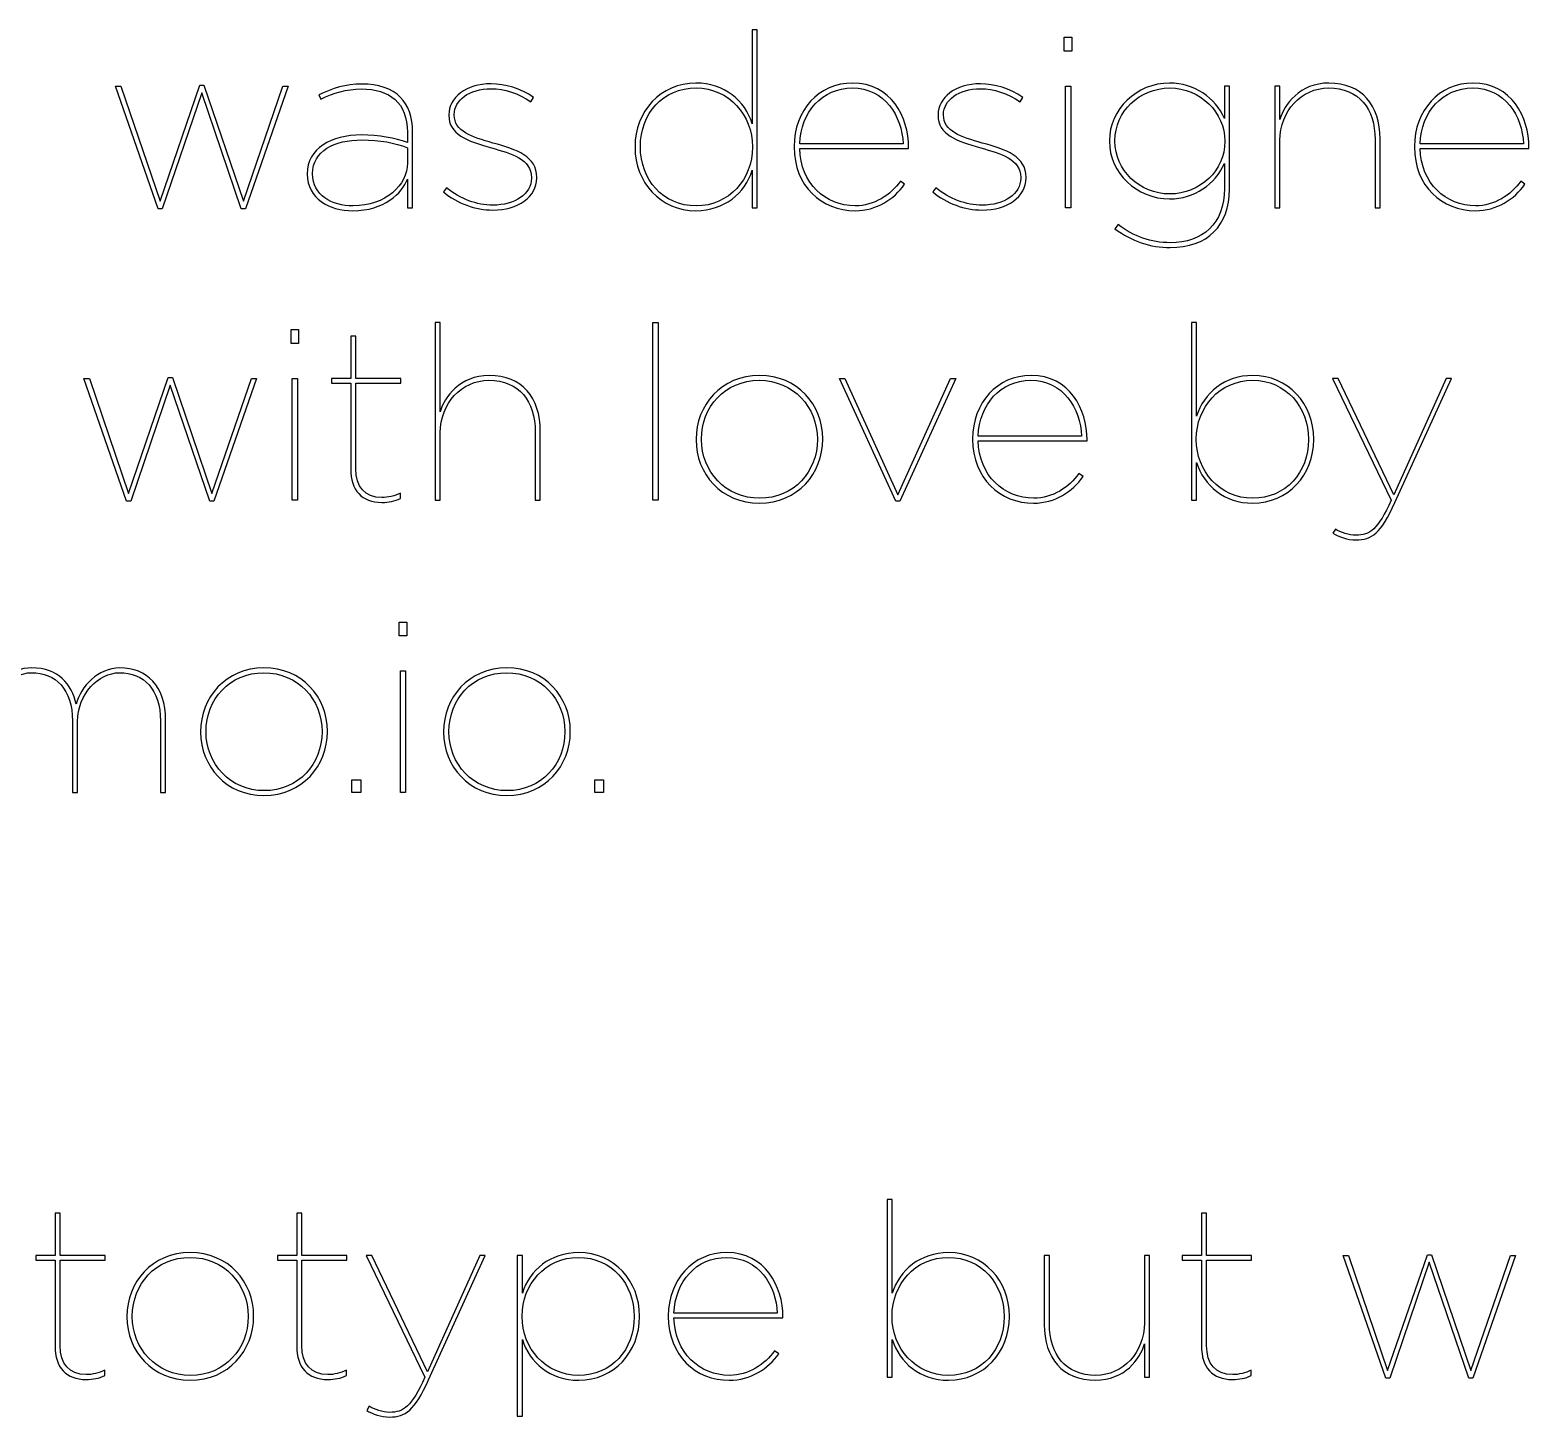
# Model space of a CAD drawing. Extents: x 23 to 691, y -846 to -23.
# Drawn here: x 634.25 to 662.47, y -442.18 to -416.07 of the extents above; entities that cross this region are included whole.
import ezdxf

# ---------------------------------------------------------------- set-up
doc = ezdxf.new("R2010")
doc.units = 0
doc.header["$MEASUREMENT"] = 0
doc.layers.add('ENGRAVE', color=7, linetype='CONTINUOUS')

# ---------------------------------------------------------------- blocks, each defined once
blk = doc.blocks.new('BLOCK_174')
at = {"layer": 'ENGRAVE', "color": 6}
for points in [[(653.722, -416.204), (653.865, -416.204), (653.865, -416.465), (653.722, -416.465), (653.722, -416.204)], [(635.864, -417.121), (635.965, -417.121), (636.703, -419.286), (637.451, -417.108), (637.529, -417.108), (638.272, -419.286), (639.015, -417.121), (639.111, -417.121), (638.309, -419.433), (638.23, -419.433), (637.488, -417.25), (636.745, -419.433), (636.667, -419.433), (635.864, -417.121)], [(653.745, -417.121), (653.842, -417.121), (653.842, -419.414), (653.745, -419.414), (653.745, -417.121)], [(639.169, -421.707), (639.311, -421.707), (639.311, -421.969), (639.169, -421.969), (639.169, -421.707)], [(645.979, -421.57), (646.075, -421.57), (646.075, -424.918), (645.979, -424.918), (645.979, -421.57)], [(635.271, -422.625), (635.372, -422.625), (636.11, -424.789), (636.858, -422.611), (636.935, -422.611), (637.679, -424.789), (638.422, -422.625), (638.518, -422.625), (637.715, -424.936), (637.637, -424.936), (636.894, -422.753), (636.151, -424.936), (636.073, -424.936), (635.271, -422.625)], [(639.192, -422.625), (639.288, -422.625), (639.288, -424.918), (639.192, -424.918), (639.192, -422.625)], [(649.488, -422.625), (649.593, -422.625), (650.588, -424.817), (651.579, -422.625), (651.68, -422.625), (650.625, -424.936), (650.552, -424.936), (649.488, -422.625)], [(641.205, -427.211), (641.347, -427.211), (641.347, -427.472), (641.205, -427.472), (641.205, -427.211)], [(641.228, -428.128), (641.324, -428.128), (641.324, -430.421), (641.228, -430.421), (641.228, -428.128)], [(640.315, -430.183), (640.48, -430.183), (640.48, -430.421), (640.315, -430.421), (640.315, -430.183)], [(644.887, -430.183), (645.052, -430.183), (645.052, -430.421), (644.887, -430.421), (644.887, -430.183)], [(658.968, -439.135), (659.069, -439.135), (659.807, -441.299), (660.555, -439.121), (660.633, -439.121), (661.376, -441.299), (662.119, -439.135), (662.215, -439.135), (661.413, -441.446), (661.334, -441.446), (660.592, -439.263), (659.848, -441.446), (659.771, -441.446), (658.968, -439.135)]]:
    blk.add_lwpolyline(points, dxfattribs=at)
for points, knots in [([(645.642, -418.272), (645.642, -418.272), (645.642, -418.263), (645.642, -418.263), (645.642, -417.598), (646.124, -417.066), (646.788, -417.066), (647.32, -417.066), (647.715, -417.397), (647.848, -417.832), (647.848, -417.832), (647.848, -416.066), (647.848, -416.066), (647.848, -416.066), (647.944, -416.066), (647.944, -416.066), (647.944, -416.066), (647.944, -419.414), (647.944, -419.414), (647.944, -419.414), (647.848, -419.414), (647.848, -419.414), (647.848, -419.414), (647.848, -418.704), (647.848, -418.704), (647.715, -419.139), (647.32, -419.469), (646.788, -419.469), (646.124, -419.469), (645.642, -418.938), (645.642, -418.272)], [0, 0, 0, 0, 1, 1, 1, 2, 2, 2, 3, 3, 3, 4, 4, 4, 5, 5, 5, 6, 6, 6, 7, 7, 7, 8, 8, 8, 9, 9, 9, 10, 10, 10, 10]), ([(639.473, -418.782), (639.473, -418.782), (639.473, -418.773), (639.473, -418.773), (639.473, -418.291), (639.923, -418.043), (640.496, -418.043), (640.817, -418.043), (641.129, -418.103), (641.358, -418.185), (641.358, -418.185), (641.358, -417.993), (641.358, -417.993), (641.358, -417.438), (641.028, -417.176), (640.491, -417.176), (640.207, -417.176), (639.969, -417.254), (639.73, -417.369), (639.73, -417.369), (639.694, -417.286), (639.694, -417.286), (639.946, -417.163), (640.198, -417.084), (640.496, -417.084), (640.813, -417.084), (641.06, -417.167), (641.23, -417.337), (641.372, -417.479), (641.455, -417.704), (641.455, -417.988), (641.455, -417.988), (641.455, -419.414), (641.455, -419.414), (641.455, -419.414), (641.358, -419.414), (641.358, -419.414), (641.358, -419.414), (641.358, -418.873), (641.358, -418.873), (641.262, -419.139), (640.918, -419.469), (640.331, -419.469), (639.882, -419.469), (639.473, -419.236), (639.473, -418.782)], [0, 0, 0, 0, 1, 1, 1, 2, 2, 2, 3, 3, 3, 4, 4, 4, 5, 5, 5, 6, 6, 6, 7, 7, 7, 8, 8, 8, 9, 9, 9, 10, 10, 10, 11, 11, 11, 12, 12, 12, 13, 13, 13, 14, 14, 14, 15, 15, 15, 15]), ([(642.037, -419.116), (642.037, -419.116), (642.097, -419.039), (642.097, -419.039), (642.349, -419.249), (642.67, -419.364), (642.968, -419.364), (643.381, -419.364), (643.693, -419.153), (643.693, -418.855), (643.693, -418.855), (643.693, -418.846), (643.693, -418.846), (643.693, -418.493), (643.312, -418.392), (642.941, -418.286), (642.473, -418.153), (642.138, -418.034), (642.138, -417.671), (642.138, -417.671), (642.138, -417.663), (642.138, -417.663), (642.138, -417.341), (642.454, -417.08), (642.936, -417.08), (643.193, -417.08), (643.491, -417.167), (643.734, -417.337), (643.734, -417.337), (643.679, -417.419), (643.679, -417.419), (643.454, -417.259), (643.179, -417.172), (642.936, -417.172), (642.519, -417.172), (642.239, -417.387), (642.239, -417.658), (642.239, -417.658), (642.239, -417.667), (642.239, -417.667), (642.239, -417.97), (642.569, -418.084), (642.968, -418.194), (643.422, -418.318), (643.794, -418.447), (643.794, -418.841), (643.794, -418.841), (643.794, -418.85), (643.794, -418.85), (643.794, -419.208), (643.44, -419.456), (642.964, -419.456), (642.643, -419.456), (642.294, -419.332), (642.037, -419.116)], [0, 0, 0, 0, 1, 1, 1, 2, 2, 2, 3, 3, 3, 4, 4, 4, 5, 5, 5, 6, 6, 6, 7, 7, 7, 8, 8, 8, 9, 9, 9, 10, 10, 10, 11, 11, 11, 12, 12, 12, 13, 13, 13, 14, 14, 14, 15, 15, 15, 16, 16, 16, 17, 17, 17, 18, 18, 18, 18]), ([(647.852, -418.272), (647.852, -418.272), (647.852, -418.263), (647.852, -418.263), (647.852, -417.671), (647.412, -417.158), (646.793, -417.158), (646.165, -417.158), (645.743, -417.644), (645.743, -418.259), (645.743, -418.259), (645.743, -418.268), (645.743, -418.268), (645.743, -418.878), (646.165, -419.378), (646.793, -419.378), (647.417, -419.378), (647.852, -418.869), (647.852, -418.272)], [0, 0, 0, 0, 1, 1, 1, 2, 2, 2, 3, 3, 3, 4, 4, 4, 5, 5, 5, 6, 6, 6, 6]), ([(648.636, -418.268), (648.636, -418.268), (648.636, -418.259), (648.636, -418.259), (648.636, -417.58), (649.1, -417.066), (649.737, -417.066), (650.462, -417.066), (650.792, -417.704), (650.792, -418.277), (650.792, -418.277), (650.792, -418.295), (650.792, -418.295), (650.792, -418.295), (648.742, -418.295), (648.742, -418.295), (648.76, -418.956), (649.223, -419.378), (649.788, -419.378), (650.141, -419.378), (650.453, -419.171), (650.636, -418.914), (650.636, -418.914), (650.714, -418.97), (650.714, -418.97), (650.517, -419.254), (650.187, -419.469), (649.783, -419.469), (649.155, -419.469), (648.636, -419.006), (648.636, -418.268)], [0, 0, 0, 0, 1, 1, 1, 2, 2, 2, 3, 3, 3, 4, 4, 4, 5, 5, 5, 6, 6, 6, 7, 7, 7, 8, 8, 8, 9, 9, 9, 10, 10, 10, 10]), ([(650.687, -418.208), (650.668, -417.685), (650.338, -417.158), (649.733, -417.158), (649.164, -417.158), (648.765, -417.607), (648.742, -418.208), (648.742, -418.208), (650.687, -418.208), (650.687, -418.208)], [0, 0, 0, 0, 1, 1, 1, 2, 2, 2, 3, 3, 3, 3]), ([(651.246, -419.116), (651.246, -419.116), (651.306, -419.039), (651.306, -419.039), (651.558, -419.249), (651.879, -419.364), (652.177, -419.364), (652.59, -419.364), (652.902, -419.153), (652.902, -418.855), (652.902, -418.855), (652.902, -418.846), (652.902, -418.846), (652.902, -418.493), (652.521, -418.392), (652.149, -418.286), (651.681, -418.153), (651.347, -418.034), (651.347, -417.671), (651.347, -417.671), (651.347, -417.663), (651.347, -417.663), (651.347, -417.341), (651.663, -417.08), (652.145, -417.08), (652.402, -417.08), (652.7, -417.167), (652.943, -417.337), (652.943, -417.337), (652.888, -417.419), (652.888, -417.419), (652.663, -417.259), (652.388, -417.172), (652.145, -417.172), (651.728, -417.172), (651.448, -417.387), (651.448, -417.658), (651.448, -417.658), (651.448, -417.667), (651.448, -417.667), (651.448, -417.97), (651.778, -418.084), (652.177, -418.194), (652.631, -418.318), (653.002, -418.447), (653.002, -418.841), (653.002, -418.841), (653.002, -418.85), (653.002, -418.85), (653.002, -419.208), (652.649, -419.456), (652.172, -419.456), (651.851, -419.456), (651.503, -419.332), (651.246, -419.116)], [0, 0, 0, 0, 1, 1, 1, 2, 2, 2, 3, 3, 3, 4, 4, 4, 5, 5, 5, 6, 6, 6, 7, 7, 7, 8, 8, 8, 9, 9, 9, 10, 10, 10, 11, 11, 11, 12, 12, 12, 13, 13, 13, 14, 14, 14, 15, 15, 15, 16, 16, 16, 17, 17, 17, 18, 18, 18, 18]), ([(654.676, -419.809), (654.676, -419.809), (654.736, -419.731), (654.736, -419.731), (655.029, -419.956), (655.351, -420.07), (655.717, -420.07), (656.327, -420.07), (656.735, -419.722), (656.735, -419.047), (656.735, -419.047), (656.735, -418.58), (656.735, -418.58), (656.566, -418.97), (656.171, -419.245), (655.704, -419.245), (655.08, -419.245), (654.571, -418.759), (654.571, -418.162), (654.571, -418.162), (654.571, -418.153), (654.571, -418.153), (654.571, -417.557), (655.08, -417.066), (655.704, -417.066), (656.171, -417.066), (656.566, -417.341), (656.735, -417.731), (656.735, -417.731), (656.735, -417.121), (656.735, -417.121), (656.735, -417.121), (656.832, -417.121), (656.832, -417.121), (656.832, -417.121), (656.832, -419.066), (656.832, -419.066), (656.832, -419.41), (656.726, -419.681), (656.538, -419.868), (656.346, -420.061), (656.057, -420.162), (655.717, -420.162), (655.332, -420.162), (654.993, -420.043), (654.676, -419.809)], [0, 0, 0, 0, 1, 1, 1, 2, 2, 2, 3, 3, 3, 4, 4, 4, 5, 5, 5, 6, 6, 6, 7, 7, 7, 8, 8, 8, 9, 9, 9, 10, 10, 10, 11, 11, 11, 12, 12, 12, 13, 13, 13, 14, 14, 14, 15, 15, 15, 15]), ([(656.745, -418.167), (656.745, -418.167), (656.745, -418.158), (656.745, -418.158), (656.745, -417.621), (656.281, -417.158), (655.708, -417.158), (655.135, -417.158), (654.676, -417.603), (654.676, -418.149), (654.676, -418.149), (654.676, -418.158), (654.676, -418.158), (654.676, -418.704), (655.135, -419.153), (655.708, -419.153), (656.281, -419.153), (656.745, -418.704), (656.745, -418.167)], [0, 0, 0, 0, 1, 1, 1, 2, 2, 2, 3, 3, 3, 4, 4, 4, 5, 5, 5, 6, 6, 6, 6]), ([(657.685, -417.121), (657.685, -417.121), (657.781, -417.121), (657.781, -417.121), (657.781, -417.121), (657.781, -417.75), (657.781, -417.75), (657.855, -417.47), (658.157, -417.066), (658.703, -417.066), (659.322, -417.066), (659.666, -417.484), (659.666, -418.117), (659.666, -418.117), (659.666, -419.414), (659.666, -419.414), (659.666, -419.414), (659.57, -419.414), (659.57, -419.414), (659.57, -419.414), (659.57, -418.126), (659.57, -418.126), (659.57, -417.552), (659.272, -417.158), (658.694, -417.158), (658.185, -417.158), (657.781, -417.594), (657.781, -418.144), (657.781, -418.144), (657.781, -419.414), (657.781, -419.414), (657.781, -419.414), (657.685, -419.414), (657.685, -419.414), (657.685, -419.414), (657.685, -417.121), (657.685, -417.121)], [0, 0, 0, 0, 1, 1, 1, 2, 2, 2, 3, 3, 3, 4, 4, 4, 5, 5, 5, 6, 6, 6, 7, 7, 7, 8, 8, 8, 9, 9, 9, 10, 10, 10, 11, 11, 11, 12, 12, 12, 12]), ([(660.313, -418.268), (660.313, -418.268), (660.313, -418.259), (660.313, -418.259), (660.313, -417.58), (660.776, -417.066), (661.414, -417.066), (662.138, -417.066), (662.468, -417.704), (662.468, -418.277), (662.468, -418.277), (662.468, -418.295), (662.468, -418.295), (662.468, -418.295), (660.418, -418.295), (660.418, -418.295), (660.437, -418.956), (660.9, -419.378), (661.464, -419.378), (661.817, -419.378), (662.129, -419.171), (662.312, -418.914), (662.312, -418.914), (662.391, -418.97), (662.391, -418.97), (662.193, -419.254), (661.863, -419.469), (661.459, -419.469), (660.831, -419.469), (660.313, -419.006), (660.313, -418.268)], [0, 0, 0, 0, 1, 1, 1, 2, 2, 2, 3, 3, 3, 4, 4, 4, 5, 5, 5, 6, 6, 6, 7, 7, 7, 8, 8, 8, 9, 9, 9, 10, 10, 10, 10]), ([(662.363, -418.208), (662.345, -417.685), (662.014, -417.158), (661.409, -417.158), (660.84, -417.158), (660.441, -417.607), (660.418, -418.208), (660.418, -418.208), (662.363, -418.208), (662.363, -418.208)], [0, 0, 0, 0, 1, 1, 1, 2, 2, 2, 3, 3, 3, 3]), ([(641.358, -418.575), (641.358, -418.575), (641.358, -418.282), (641.358, -418.282), (641.115, -418.19), (640.849, -418.135), (640.501, -418.135), (639.983, -418.135), (639.574, -418.346), (639.574, -418.768), (639.574, -418.768), (639.574, -418.777), (639.574, -418.777), (639.574, -419.18), (639.932, -419.378), (640.336, -419.378), (640.95, -419.378), (641.358, -418.983), (641.358, -418.575)], [0, 0, 0, 0, 1, 1, 1, 2, 2, 2, 3, 3, 3, 4, 4, 4, 5, 5, 5, 6, 6, 6, 6]), ([(641.879, -421.57), (641.879, -421.57), (641.976, -421.57), (641.976, -421.57), (641.976, -421.57), (641.976, -423.253), (641.976, -423.253), (642.049, -422.973), (642.351, -422.57), (642.897, -422.57), (643.517, -422.57), (643.86, -422.987), (643.86, -423.62), (643.86, -423.62), (643.86, -424.918), (643.86, -424.918), (643.86, -424.918), (643.764, -424.918), (643.764, -424.918), (643.764, -424.918), (643.764, -423.629), (643.764, -423.629), (643.764, -423.055), (643.466, -422.661), (642.888, -422.661), (642.379, -422.661), (641.976, -423.097), (641.976, -423.647), (641.976, -423.647), (641.976, -424.918), (641.976, -424.918), (641.976, -424.918), (641.879, -424.918), (641.879, -424.918), (641.879, -424.918), (641.879, -421.57), (641.879, -421.57)], [0, 0, 0, 0, 1, 1, 1, 2, 2, 2, 3, 3, 3, 4, 4, 4, 5, 5, 5, 6, 6, 6, 7, 7, 7, 8, 8, 8, 9, 9, 9, 10, 10, 10, 11, 11, 11, 12, 12, 12, 12]), ([(656.211, -424.207), (656.211, -424.207), (656.211, -424.918), (656.211, -424.918), (656.211, -424.918), (656.114, -424.918), (656.114, -424.918), (656.114, -424.918), (656.114, -421.57), (656.114, -421.57), (656.114, -421.57), (656.211, -421.57), (656.211, -421.57), (656.211, -421.57), (656.211, -423.336), (656.211, -423.336), (656.344, -422.9), (656.738, -422.57), (657.27, -422.57), (657.935, -422.57), (658.417, -423.102), (658.417, -423.767), (658.417, -423.767), (658.417, -423.776), (658.417, -423.776), (658.417, -424.441), (657.935, -424.973), (657.27, -424.973), (656.738, -424.973), (656.344, -424.643), (656.211, -424.207)], [0, 0, 0, 0, 1, 1, 1, 2, 2, 2, 3, 3, 3, 4, 4, 4, 5, 5, 5, 6, 6, 6, 7, 7, 7, 8, 8, 8, 9, 9, 9, 10, 10, 10, 10]), ([(640.292, -424.331), (640.292, -424.331), (640.292, -422.712), (640.292, -422.712), (640.292, -422.712), (639.93, -422.712), (639.93, -422.712), (639.93, -422.712), (639.93, -422.625), (639.93, -422.625), (639.93, -422.625), (640.292, -422.625), (640.292, -422.625), (640.292, -422.625), (640.292, -421.831), (640.292, -421.831), (640.292, -421.831), (640.389, -421.831), (640.389, -421.831), (640.389, -421.831), (640.389, -422.625), (640.389, -422.625), (640.389, -422.625), (641.237, -422.625), (641.237, -422.625), (641.237, -422.625), (641.237, -422.712), (641.237, -422.712), (641.237, -422.712), (640.389, -422.712), (640.389, -422.712), (640.389, -422.712), (640.389, -424.322), (640.389, -424.322), (640.389, -424.665), (640.554, -424.867), (640.879, -424.867), (640.994, -424.867), (641.118, -424.84), (641.228, -424.785), (641.228, -424.785), (641.228, -424.886), (641.228, -424.886), (641.118, -424.936), (640.999, -424.959), (640.879, -424.959), (640.499, -424.959), (640.292, -424.73), (640.292, -424.331)], [0, 0, 0, 0, 1, 1, 1, 2, 2, 2, 3, 3, 3, 4, 4, 4, 5, 5, 5, 6, 6, 6, 7, 7, 7, 8, 8, 8, 9, 9, 9, 10, 10, 10, 11, 11, 11, 12, 12, 12, 13, 13, 13, 14, 14, 14, 15, 15, 15, 16, 16, 16, 16]), ([(646.791, -423.78), (646.791, -423.78), (646.791, -423.771), (646.791, -423.771), (646.791, -423.129), (647.263, -422.57), (647.983, -422.57), (648.699, -422.57), (649.176, -423.12), (649.176, -423.762), (649.176, -423.762), (649.176, -423.771), (649.176, -423.771), (649.176, -424.413), (648.703, -424.973), (647.983, -424.973), (647.268, -424.973), (646.791, -424.423), (646.791, -423.78)], [0, 0, 0, 0, 1, 1, 1, 2, 2, 2, 3, 3, 3, 4, 4, 4, 5, 5, 5, 6, 6, 6, 6]), ([(651.996, -423.771), (651.996, -423.771), (651.996, -423.762), (651.996, -423.762), (651.996, -423.083), (652.459, -422.57), (653.097, -422.57), (653.821, -422.57), (654.152, -423.207), (654.152, -423.78), (654.152, -423.78), (654.152, -423.799), (654.152, -423.799), (654.152, -423.799), (652.101, -423.799), (652.101, -423.799), (652.12, -424.459), (652.583, -424.881), (653.147, -424.881), (653.501, -424.881), (653.812, -424.675), (653.996, -424.418), (653.996, -424.418), (654.074, -424.473), (654.074, -424.473), (653.876, -424.757), (653.546, -424.973), (653.143, -424.973), (652.514, -424.973), (651.996, -424.51), (651.996, -423.771)], [0, 0, 0, 0, 1, 1, 1, 2, 2, 2, 3, 3, 3, 4, 4, 4, 5, 5, 5, 6, 6, 6, 7, 7, 7, 8, 8, 8, 9, 9, 9, 10, 10, 10, 10]), ([(660.907, -422.625), (660.907, -422.625), (661.008, -422.625), (661.008, -422.625), (661.008, -422.625), (659.944, -424.963), (659.944, -424.963), (659.678, -425.55), (659.508, -425.665), (659.21, -425.665), (659.05, -425.665), (658.885, -425.606), (658.779, -425.541), (658.779, -425.541), (658.825, -425.464), (658.825, -425.464), (658.926, -425.523), (659.082, -425.578), (659.21, -425.578), (659.476, -425.578), (659.623, -425.468), (659.875, -424.918), (659.875, -424.918), (658.77, -422.625), (658.77, -422.625), (658.77, -422.625), (658.875, -422.625), (658.875, -422.625), (658.875, -422.625), (659.921, -424.817), (659.921, -424.817), (659.921, -424.817), (660.907, -422.625), (660.907, -422.625)], [0, 0, 0, 0, 1, 1, 1, 2, 2, 2, 3, 3, 3, 4, 4, 4, 5, 5, 5, 6, 6, 6, 7, 7, 7, 8, 8, 8, 9, 9, 9, 10, 10, 10, 11, 11, 11, 11]), ([(649.075, -423.776), (649.075, -423.776), (649.075, -423.767), (649.075, -423.767), (649.075, -423.166), (648.621, -422.661), (647.979, -422.661), (647.332, -422.661), (646.892, -423.166), (646.892, -423.767), (646.892, -423.767), (646.892, -423.776), (646.892, -423.776), (646.892, -424.376), (647.346, -424.881), (647.988, -424.881), (648.634, -424.881), (649.075, -424.376), (649.075, -423.776)], [0, 0, 0, 0, 1, 1, 1, 2, 2, 2, 3, 3, 3, 4, 4, 4, 5, 5, 5, 6, 6, 6, 6]), ([(654.046, -423.711), (654.028, -423.189), (653.698, -422.661), (653.092, -422.661), (652.523, -422.661), (652.125, -423.111), (652.101, -423.711), (652.101, -423.711), (654.046, -423.711), (654.046, -423.711)], [0, 0, 0, 0, 1, 1, 1, 2, 2, 2, 3, 3, 3, 3]), ([(658.316, -423.78), (658.316, -423.78), (658.316, -423.771), (658.316, -423.771), (658.316, -423.161), (657.894, -422.661), (657.266, -422.661), (656.642, -422.661), (656.206, -423.171), (656.206, -423.767), (656.206, -423.767), (656.206, -423.776), (656.206, -423.776), (656.206, -424.367), (656.646, -424.881), (657.266, -424.881), (657.894, -424.881), (658.316, -424.395), (658.316, -423.78)], [0, 0, 0, 0, 1, 1, 1, 2, 2, 2, 3, 3, 3, 4, 4, 4, 5, 5, 5, 6, 6, 6, 6]), ([(633.399, -428.128), (633.399, -428.128), (633.496, -428.128), (633.496, -428.128), (633.496, -428.128), (633.496, -428.715), (633.496, -428.715), (633.564, -428.422), (633.876, -428.073), (634.289, -428.073), (634.789, -428.073), (635.041, -428.385), (635.124, -428.756), (635.211, -428.426), (635.532, -428.073), (635.945, -428.073), (636.453, -428.073), (636.807, -428.412), (636.807, -429.064), (636.807, -429.064), (636.807, -430.421), (636.807, -430.421), (636.807, -430.421), (636.71, -430.421), (636.71, -430.421), (636.71, -430.421), (636.71, -429.073), (636.71, -429.073), (636.71, -428.477), (636.394, -428.165), (635.94, -428.165), (635.545, -428.165), (635.151, -428.559), (635.151, -429.082), (635.151, -429.082), (635.151, -430.421), (635.151, -430.421), (635.151, -430.421), (635.055, -430.421), (635.055, -430.421), (635.055, -430.421), (635.055, -429.073), (635.055, -429.073), (635.055, -428.477), (634.738, -428.165), (634.284, -428.165), (633.89, -428.165), (633.496, -428.559), (633.496, -429.082), (633.496, -429.082), (633.496, -430.421), (633.496, -430.421), (633.496, -430.421), (633.399, -430.421), (633.399, -430.421), (633.399, -430.421), (633.399, -428.128), (633.399, -428.128)], [0, 0, 0, 0, 1, 1, 1, 2, 2, 2, 3, 3, 3, 4, 4, 4, 5, 5, 5, 6, 6, 6, 7, 7, 7, 8, 8, 8, 9, 9, 9, 10, 10, 10, 11, 11, 11, 12, 12, 12, 13, 13, 13, 14, 14, 14, 15, 15, 15, 16, 16, 16, 17, 17, 17, 18, 18, 18, 19, 19, 19, 19]), ([(637.467, -429.284), (637.467, -429.284), (637.467, -429.275), (637.467, -429.275), (637.467, -428.632), (637.939, -428.073), (638.659, -428.073), (639.375, -428.073), (639.852, -428.623), (639.852, -429.265), (639.852, -429.265), (639.852, -429.275), (639.852, -429.275), (639.852, -429.917), (639.379, -430.476), (638.659, -430.476), (637.944, -430.476), (637.467, -429.926), (637.467, -429.284)], [0, 0, 0, 0, 1, 1, 1, 2, 2, 2, 3, 3, 3, 4, 4, 4, 5, 5, 5, 6, 6, 6, 6]), ([(639.751, -429.279), (639.751, -429.279), (639.751, -429.27), (639.751, -429.27), (639.751, -428.669), (639.297, -428.165), (638.655, -428.165), (638.008, -428.165), (637.568, -428.669), (637.568, -429.27), (637.568, -429.27), (637.568, -429.279), (637.568, -429.279), (637.568, -429.88), (638.022, -430.385), (638.664, -430.385), (639.311, -430.385), (639.751, -429.88), (639.751, -429.279)], [0, 0, 0, 0, 1, 1, 1, 2, 2, 2, 3, 3, 3, 4, 4, 4, 5, 5, 5, 6, 6, 6, 6]), ([(642.039, -429.284), (642.039, -429.284), (642.039, -429.275), (642.039, -429.275), (642.039, -428.632), (642.512, -428.073), (643.232, -428.073), (643.947, -428.073), (644.424, -428.623), (644.424, -429.265), (644.424, -429.265), (644.424, -429.275), (644.424, -429.275), (644.424, -429.917), (643.952, -430.476), (643.232, -430.476), (642.516, -430.476), (642.039, -429.926), (642.039, -429.284)], [0, 0, 0, 0, 1, 1, 1, 2, 2, 2, 3, 3, 3, 4, 4, 4, 5, 5, 5, 6, 6, 6, 6]), ([(644.323, -429.279), (644.323, -429.279), (644.323, -429.27), (644.323, -429.27), (644.323, -428.669), (643.869, -428.165), (643.227, -428.165), (642.581, -428.165), (642.14, -428.669), (642.14, -429.27), (642.14, -429.27), (642.14, -429.279), (642.14, -429.279), (642.14, -429.88), (642.594, -430.385), (643.236, -430.385), (643.883, -430.385), (644.323, -429.88), (644.323, -429.279)], [0, 0, 0, 0, 1, 1, 1, 2, 2, 2, 3, 3, 3, 4, 4, 4, 5, 5, 5, 6, 6, 6, 6]), ([(650.484, -440.717), (650.484, -440.717), (650.484, -441.428), (650.484, -441.428), (650.484, -441.428), (650.388, -441.428), (650.388, -441.428), (650.388, -441.428), (650.388, -438.08), (650.388, -438.08), (650.388, -438.08), (650.484, -438.08), (650.484, -438.08), (650.484, -438.08), (650.484, -439.846), (650.484, -439.846), (650.617, -439.41), (651.011, -439.08), (651.543, -439.08), (652.208, -439.08), (652.69, -439.612), (652.69, -440.277), (652.69, -440.277), (652.69, -440.286), (652.69, -440.286), (652.69, -440.951), (652.208, -441.483), (651.543, -441.483), (651.011, -441.483), (650.617, -441.153), (650.484, -440.717)], [0, 0, 0, 0, 1, 1, 1, 2, 2, 2, 3, 3, 3, 4, 4, 4, 5, 5, 5, 6, 6, 6, 7, 7, 7, 8, 8, 8, 9, 9, 9, 10, 10, 10, 10]), ([(634.726, -440.841), (634.726, -440.841), (634.726, -439.222), (634.726, -439.222), (634.726, -439.222), (634.364, -439.222), (634.364, -439.222), (634.364, -439.222), (634.364, -439.135), (634.364, -439.135), (634.364, -439.135), (634.726, -439.135), (634.726, -439.135), (634.726, -439.135), (634.726, -438.341), (634.726, -438.341), (634.726, -438.341), (634.823, -438.341), (634.823, -438.341), (634.823, -438.341), (634.823, -439.135), (634.823, -439.135), (634.823, -439.135), (635.671, -439.135), (635.671, -439.135), (635.671, -439.135), (635.671, -439.222), (635.671, -439.222), (635.671, -439.222), (634.823, -439.222), (634.823, -439.222), (634.823, -439.222), (634.823, -440.831), (634.823, -440.831), (634.823, -441.176), (634.988, -441.377), (635.314, -441.377), (635.428, -441.377), (635.552, -441.35), (635.662, -441.295), (635.662, -441.295), (635.662, -441.396), (635.662, -441.396), (635.552, -441.446), (635.433, -441.469), (635.314, -441.469), (634.933, -441.469), (634.726, -441.24), (634.726, -440.841)], [0, 0, 0, 0, 1, 1, 1, 2, 2, 2, 3, 3, 3, 4, 4, 4, 5, 5, 5, 6, 6, 6, 7, 7, 7, 8, 8, 8, 9, 9, 9, 10, 10, 10, 11, 11, 11, 12, 12, 12, 13, 13, 13, 14, 14, 14, 15, 15, 15, 16, 16, 16, 16]), ([(639.276, -440.841), (639.276, -440.841), (639.276, -439.222), (639.276, -439.222), (639.276, -439.222), (638.914, -439.222), (638.914, -439.222), (638.914, -439.222), (638.914, -439.135), (638.914, -439.135), (638.914, -439.135), (639.276, -439.135), (639.276, -439.135), (639.276, -439.135), (639.276, -438.341), (639.276, -438.341), (639.276, -438.341), (639.372, -438.341), (639.372, -438.341), (639.372, -438.341), (639.372, -439.135), (639.372, -439.135), (639.372, -439.135), (640.221, -439.135), (640.221, -439.135), (640.221, -439.135), (640.221, -439.222), (640.221, -439.222), (640.221, -439.222), (639.372, -439.222), (639.372, -439.222), (639.372, -439.222), (639.372, -440.831), (639.372, -440.831), (639.372, -441.176), (639.537, -441.377), (639.863, -441.377), (639.977, -441.377), (640.101, -441.35), (640.211, -441.295), (640.211, -441.295), (640.211, -441.396), (640.211, -441.396), (640.101, -441.446), (639.982, -441.469), (639.863, -441.469), (639.482, -441.469), (639.276, -441.24), (639.276, -440.841)], [0, 0, 0, 0, 1, 1, 1, 2, 2, 2, 3, 3, 3, 4, 4, 4, 5, 5, 5, 6, 6, 6, 7, 7, 7, 8, 8, 8, 9, 9, 9, 10, 10, 10, 11, 11, 11, 12, 12, 12, 13, 13, 13, 14, 14, 14, 15, 15, 15, 16, 16, 16, 16]), ([(656.304, -440.841), (656.304, -440.841), (656.304, -439.222), (656.304, -439.222), (656.304, -439.222), (655.941, -439.222), (655.941, -439.222), (655.941, -439.222), (655.941, -439.135), (655.941, -439.135), (655.941, -439.135), (656.304, -439.135), (656.304, -439.135), (656.304, -439.135), (656.304, -438.341), (656.304, -438.341), (656.304, -438.341), (656.4, -438.341), (656.4, -438.341), (656.4, -438.341), (656.4, -439.135), (656.4, -439.135), (656.4, -439.135), (657.248, -439.135), (657.248, -439.135), (657.248, -439.135), (657.248, -439.222), (657.248, -439.222), (657.248, -439.222), (656.4, -439.222), (656.4, -439.222), (656.4, -439.222), (656.4, -440.831), (656.4, -440.831), (656.4, -441.176), (656.565, -441.377), (656.891, -441.377), (657.005, -441.377), (657.129, -441.35), (657.239, -441.295), (657.239, -441.295), (657.239, -441.396), (657.239, -441.396), (657.129, -441.446), (657.01, -441.469), (656.891, -441.469), (656.51, -441.469), (656.304, -441.24), (656.304, -440.841)], [0, 0, 0, 0, 1, 1, 1, 2, 2, 2, 3, 3, 3, 4, 4, 4, 5, 5, 5, 6, 6, 6, 7, 7, 7, 8, 8, 8, 9, 9, 9, 10, 10, 10, 11, 11, 11, 12, 12, 12, 13, 13, 13, 14, 14, 14, 15, 15, 15, 16, 16, 16, 16]), ([(636.079, -440.291), (636.079, -440.291), (636.079, -440.281), (636.079, -440.281), (636.079, -439.639), (636.552, -439.08), (637.272, -439.08), (637.987, -439.08), (638.464, -439.63), (638.464, -440.272), (638.464, -440.272), (638.464, -440.281), (638.464, -440.281), (638.464, -440.923), (637.992, -441.483), (637.272, -441.483), (636.556, -441.483), (636.079, -440.933), (636.079, -440.291)], [0, 0, 0, 0, 1, 1, 1, 2, 2, 2, 3, 3, 3, 4, 4, 4, 5, 5, 5, 6, 6, 6, 6]), ([(638.363, -440.286), (638.363, -440.286), (638.363, -440.277), (638.363, -440.277), (638.363, -439.676), (637.909, -439.171), (637.267, -439.171), (636.621, -439.171), (636.18, -439.676), (636.18, -440.277), (636.18, -440.277), (636.18, -440.286), (636.18, -440.286), (636.18, -440.887), (636.634, -441.391), (637.276, -441.391), (637.923, -441.391), (638.363, -440.887), (638.363, -440.286)], [0, 0, 0, 0, 1, 1, 1, 2, 2, 2, 3, 3, 3, 4, 4, 4, 5, 5, 5, 6, 6, 6, 6]), ([(642.72, -439.135), (642.72, -439.135), (642.821, -439.135), (642.821, -439.135), (642.821, -439.135), (641.757, -441.474), (641.757, -441.474), (641.491, -442.061), (641.321, -442.175), (641.023, -442.175), (640.863, -442.175), (640.697, -442.116), (640.592, -442.052), (640.592, -442.052), (640.638, -441.974), (640.638, -441.974), (640.739, -442.033), (640.895, -442.088), (641.023, -442.088), (641.289, -442.088), (641.436, -441.978), (641.688, -441.428), (641.688, -441.428), (640.583, -439.135), (640.583, -439.135), (640.583, -439.135), (640.688, -439.135), (640.688, -439.135), (640.688, -439.135), (641.734, -441.327), (641.734, -441.327), (641.734, -441.327), (642.72, -439.135), (642.72, -439.135)], [0, 0, 0, 0, 1, 1, 1, 2, 2, 2, 3, 3, 3, 4, 4, 4, 5, 5, 5, 6, 6, 6, 7, 7, 7, 8, 8, 8, 9, 9, 9, 10, 10, 10, 11, 11, 11, 11]), ([(643.426, -439.135), (643.426, -439.135), (643.522, -439.135), (643.522, -439.135), (643.522, -439.135), (643.522, -439.846), (643.522, -439.846), (643.655, -439.41), (644.05, -439.08), (644.582, -439.08), (645.247, -439.08), (645.728, -439.612), (645.728, -440.277), (645.728, -440.277), (645.728, -440.286), (645.728, -440.286), (645.728, -440.951), (645.247, -441.483), (644.582, -441.483), (644.05, -441.483), (643.655, -441.153), (643.522, -440.717), (643.522, -440.717), (643.522, -442.162), (643.522, -442.162), (643.522, -442.162), (643.426, -442.162), (643.426, -442.162), (643.426, -442.162), (643.426, -439.135), (643.426, -439.135)], [0, 0, 0, 0, 1, 1, 1, 2, 2, 2, 3, 3, 3, 4, 4, 4, 5, 5, 5, 6, 6, 6, 7, 7, 7, 8, 8, 8, 9, 9, 9, 10, 10, 10, 10]), ([(645.627, -440.291), (645.627, -440.291), (645.627, -440.281), (645.627, -440.281), (645.627, -439.671), (645.205, -439.171), (644.577, -439.171), (643.953, -439.171), (643.518, -439.68), (643.518, -440.277), (643.518, -440.277), (643.518, -440.286), (643.518, -440.286), (643.518, -440.878), (643.958, -441.391), (644.577, -441.391), (645.205, -441.391), (645.627, -440.905), (645.627, -440.291)], [0, 0, 0, 0, 1, 1, 1, 2, 2, 2, 3, 3, 3, 4, 4, 4, 5, 5, 5, 6, 6, 6, 6]), ([(646.269, -440.281), (646.269, -440.281), (646.269, -440.272), (646.269, -440.272), (646.269, -439.593), (646.733, -439.08), (647.37, -439.08), (648.095, -439.08), (648.425, -439.717), (648.425, -440.291), (648.425, -440.291), (648.425, -440.309), (648.425, -440.309), (648.425, -440.309), (646.375, -440.309), (646.375, -440.309), (646.393, -440.969), (646.856, -441.391), (647.421, -441.391), (647.774, -441.391), (648.086, -441.185), (648.269, -440.928), (648.269, -440.928), (648.347, -440.983), (648.347, -440.983), (648.15, -441.267), (647.82, -441.483), (647.416, -441.483), (646.787, -441.483), (646.269, -441.02), (646.269, -440.281)], [0, 0, 0, 0, 1, 1, 1, 2, 2, 2, 3, 3, 3, 4, 4, 4, 5, 5, 5, 6, 6, 6, 7, 7, 7, 8, 8, 8, 9, 9, 9, 10, 10, 10, 10]), ([(648.319, -440.222), (648.301, -439.699), (647.971, -439.171), (647.365, -439.171), (646.797, -439.171), (646.398, -439.621), (646.375, -440.222), (646.375, -440.222), (648.319, -440.222), (648.319, -440.222)], [0, 0, 0, 0, 1, 1, 1, 2, 2, 2, 3, 3, 3, 3]), ([(652.589, -440.291), (652.589, -440.291), (652.589, -440.281), (652.589, -440.281), (652.589, -439.671), (652.167, -439.171), (651.539, -439.171), (650.915, -439.171), (650.479, -439.68), (650.479, -440.277), (650.479, -440.277), (650.479, -440.286), (650.479, -440.286), (650.479, -440.878), (650.919, -441.391), (651.539, -441.391), (652.167, -441.391), (652.589, -440.905), (652.589, -440.291)], [0, 0, 0, 0, 1, 1, 1, 2, 2, 2, 3, 3, 3, 4, 4, 4, 5, 5, 5, 6, 6, 6, 6]), ([(653.345, -440.433), (653.345, -440.433), (653.345, -439.135), (653.345, -439.135), (653.345, -439.135), (653.442, -439.135), (653.442, -439.135), (653.442, -439.135), (653.442, -440.424), (653.442, -440.424), (653.442, -440.997), (653.74, -441.391), (654.318, -441.391), (654.827, -441.391), (655.23, -440.956), (655.23, -440.405), (655.23, -440.405), (655.23, -439.135), (655.23, -439.135), (655.23, -439.135), (655.327, -439.135), (655.327, -439.135), (655.327, -439.135), (655.327, -441.428), (655.327, -441.428), (655.327, -441.428), (655.23, -441.428), (655.23, -441.428), (655.23, -441.428), (655.23, -440.799), (655.23, -440.799), (655.157, -441.08), (654.854, -441.483), (654.309, -441.483), (653.689, -441.483), (653.345, -441.066), (653.345, -440.433)], [0, 0, 0, 0, 1, 1, 1, 2, 2, 2, 3, 3, 3, 4, 4, 4, 5, 5, 5, 6, 6, 6, 7, 7, 7, 8, 8, 8, 9, 9, 9, 10, 10, 10, 11, 11, 11, 12, 12, 12, 12])]:
    blk.add_open_spline(points, degree=3, knots=knots, dxfattribs=at)

msp = doc.modelspace()

# ---------------------------------------------------------------- block references
at = {"layer": 'ENGRAVE'}
msp.add_blockref('BLOCK_174', (0, 0), dxfattribs=at)

doc.saveas('drawing.dxf')
